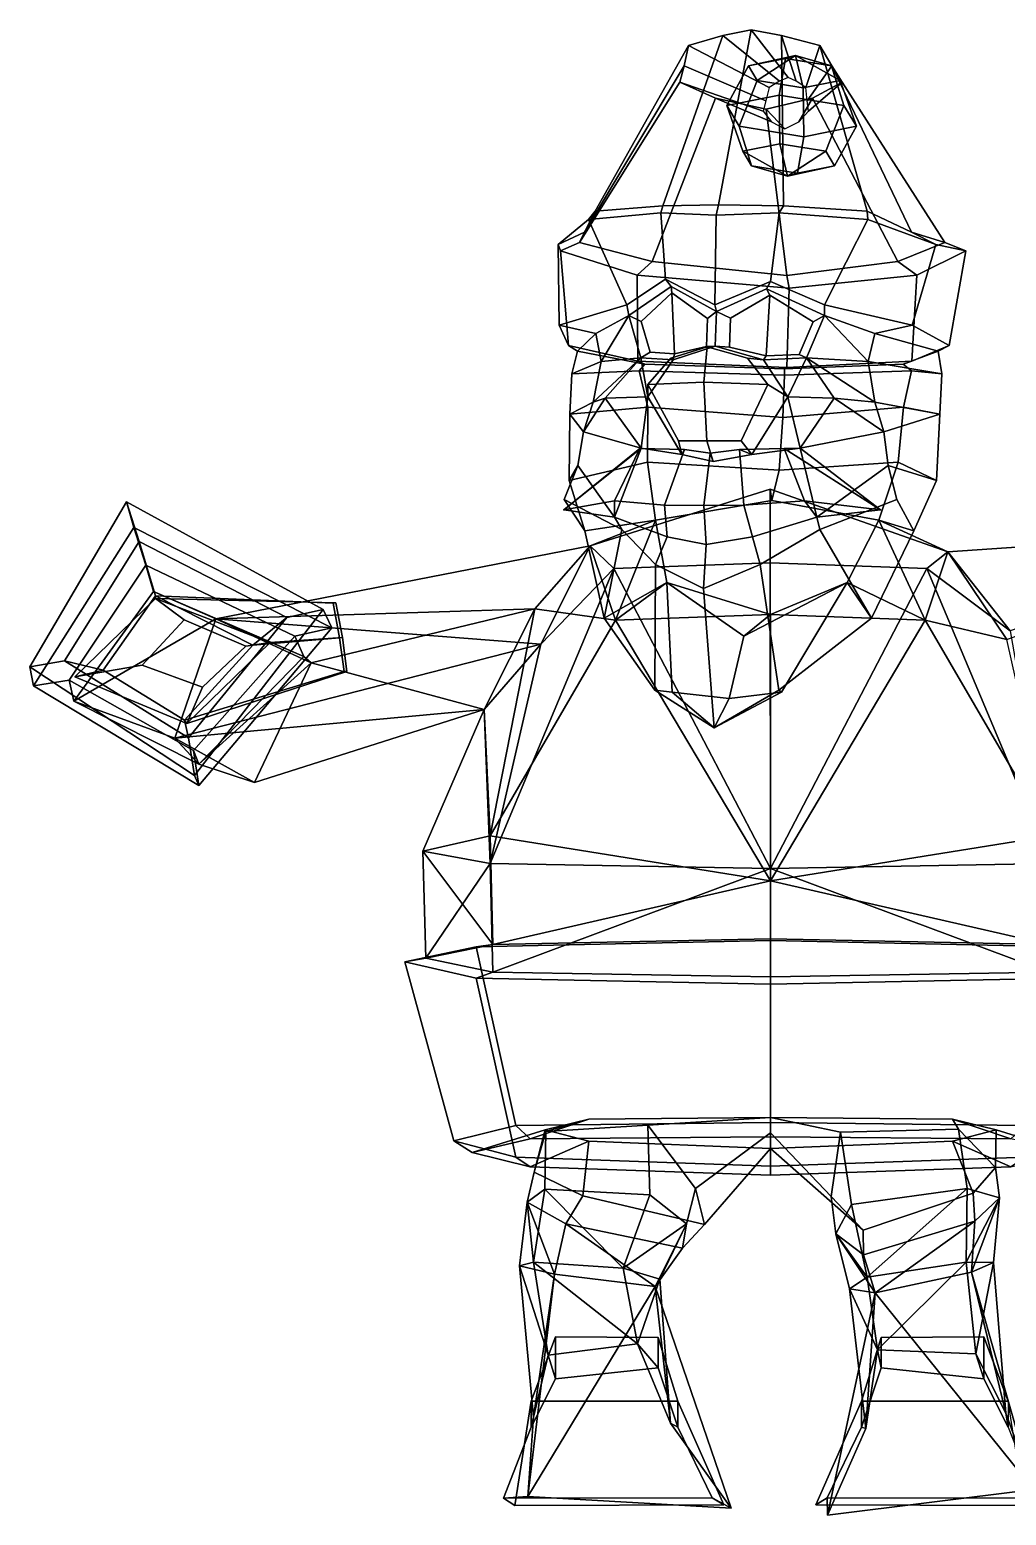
# Model space of a CAD drawing. Extents: x -240 to 241, y -156 to 322.
# Drawn here: x -240 to 74.2, y -156.2 to 321.7 of the extents above; entities that cross this region are included whole.
import ezdxf

# ---------------------------------------------------------------- set-up
doc = ezdxf.new("R2010")
doc.units = 0

msp = doc.modelspace()

# ---------------------------------------------------------------- linework, layer by layer
for p in [(-68.183136, 167.244293, 87.037025), (33.748592, 167.244293, 107.707985)]:
    msp.add_point(p)
for points in [[(-18.381235, 265.331085, 101.080849), (-7.914939, 321.68985, 49.329048), (-16.997902, 319.831055, 45.682484), (-36.29858, 264.99231, 89.868828)], [(-18.381235, 265.331085, 101.080849), (2.488426, 264.99231, 97.734535), (1.871033, 319.831024, 49.508961), (-7.914939, 321.68985, 49.329048)], [(3.996713, 306.346252, -9.669964), (1.276643, 305.145966, -9.818972), (-16.997902, 319.831055, 45.682484), (-7.914939, 321.68985, 49.329048)], [(3.996713, 306.346252, -9.669964), (-7.914939, 321.68985, 49.329048), (1.871033, 319.831024, 49.508961), (6.559944, 305.145966, -8.747558)], [(-61.512852, 256.610504, 43.631229), (-58.106354, 263.335846, 72.320969), (-28.087954, 316.645966, 40.341297), (-29.472597, 310.085754, 33.691586)], [(-58.106354, 263.335846, 72.320969), (-36.29858, 264.99231, 89.868828), (-16.997902, 319.831055, 45.682484), (-28.087954, 316.645966, 40.341297)], [(-2.131591, 303.089233, -9.820273), (-3.143413, 298.853088, -8.60455), (-29.472597, 310.085754, 33.691586), (-28.087954, 316.645966, 40.341297)], [(1.276643, 305.145966, -9.818972), (-2.131591, 303.089233, -9.820273), (-28.087954, 316.645966, 40.341297), (-16.997902, 319.831055, 45.682484)], [(29.409391, 263.335846, 90.068481), (14.165696, 316.645966, 48.910015), (1.871033, 319.831024, 49.508961), (2.488426, 264.99231, 97.734535)], [(6.559944, 305.145966, -8.747558), (1.871033, 319.831024, 49.508961), (14.165696, 316.645966, 48.910015), (9.699431, 303.089233, -7.421031)], [(9.699431, 303.089233, -7.421031), (14.165696, 316.645966, 48.910015), (18.031433, 310.085754, 43.325039), (10.157715, 298.853058, -5.907182)], [(43.723255, 256.610504, 64.97229), (18.031433, 310.085754, 43.325039), (14.165696, 316.645966, 48.910015), (29.409391, 263.335846, 90.068481)], [(1.132309, 300.684814, 4.505093), (3.211731, 312.462158, -5.74885), (-8.718888, 310.093048, -15.390647), (-15.740159, 297.334381, -9.130453)], [(3.211731, 312.462158, -5.74885), (6.403895, 313.415192, -21.489893), (-8.718888, 310.093048, -15.390647)], [(-8.718888, 310.093048, -15.390647), (6.403895, 313.415192, -21.489893), (-5.905318, 305.354767, -29.264788)], [(6.403895, 313.415192, -21.489893), (8.838883, 302.985626, -33.497189), (-5.905318, 305.354767, -29.264788)], [(1.132309, 300.684814, 4.505093), (21.983755, 297.334381, -1.480325), (17.955954, 310.093048, -9.981189), (3.211731, 312.462158, -5.74885)], [(3.211731, 312.462158, -5.74885), (17.955954, 310.093048, -9.981189), (6.403895, 313.415192, -21.489893)], [(6.403895, 313.415192, -21.489893), (20.769524, 305.354767, -23.855331), (8.838883, 302.985626, -33.497189)], [(17.955954, 310.093048, -9.981189), (20.769524, 305.354767, -23.855331), (6.403895, 313.415192, -21.489893)], [(-63.093529, 253.272766, 19.878403), (-61.512852, 256.610504, 43.631229), (-29.472597, 310.085754, 33.691586), (-30.875353, 304.794006, 28.269682)], [(-3.143413, 298.853088, -8.60455), (-4.039629, 295.436005, -7.640127), (-30.875353, 304.794006, 28.269682), (-29.472597, 310.085754, 33.691586)], [(-15.740159, 297.334381, -9.130453), (-8.718888, 310.093048, -15.390647), (-5.905318, 305.354767, -29.264788), (-11.761153, 290.633453, -28.751528)], [(10.157715, 298.853058, -5.907182), (18.031433, 310.085754, 43.325039), (21.435553, 304.794006, 38.87793), (10.607424, 295.436005, -4.669815)], [(21.983755, 297.334381, -1.480325), (25.962761, 290.633423, -21.1014), (20.769524, 305.354767, -23.855331), (17.955954, 310.093048, -9.981189)], [(54.432297, 253.272766, 43.71172), (21.435553, 304.794006, 38.87793), (18.031433, 310.085754, 43.325039), (43.723255, 256.610504, 64.97229)], [(-39.775799, 247.172607, 3.452231), (-63.093529, 253.272766, 19.878403), (-30.875353, 304.794006, 28.269682), (-19.393314, 299.621185, 25.576193)], [(-4.039629, 295.436005, -7.640127), (-1.31679, 292.095764, -5.967526), (-19.393314, 299.621185, 25.576193), (-30.875353, 304.794006, 28.269682)], [(-5.905318, 305.354767, -29.264788), (8.838883, 302.985626, -33.497189), (9.090302, 287.282959, -34.736973), (-11.761153, 290.633453, -28.751528)], [(10.607424, 295.436005, -4.669815), (21.435553, 304.794006, 38.87793), (11.909877, 299.621185, 31.92424), (7.448102, 292.095764, -4.190071)], [(20.769524, 305.354767, -23.855331), (25.962761, 290.633423, -21.1014), (9.090302, 287.282959, -34.736973), (8.838883, 302.985626, -33.497189)], [(39.355713, 247.172607, 19.499483), (11.909877, 299.621185, 31.92424), (21.435553, 304.794006, 38.87793), (54.432297, 253.272766, 43.71172)], [(3.558944, 242.588043, -7.109606), (-39.775799, 247.172607, 3.452231), (-19.393314, 299.621185, 25.576193), (-3.082723, 296.136322, 25.500595)], [(-1.31679, 292.095764, -5.967526), (2.918635, 289.845428, -4.353818), (-3.082723, 296.136322, 25.500595), (-19.393314, 299.621185, 25.576193)], [(1.132309, 300.684814, 4.505093), (-15.740159, 297.334381, -9.130453), (-10.546899, 282.613068, -6.376457), (1.383721, 284.982178, 3.26534)], [(-15.740159, 297.334381, -9.130453), (-11.761153, 290.633453, -28.751528), (-7.733328, 277.874786, -20.250599), (-10.546899, 282.613068, -6.376457)], [(3.558944, 242.588043, -7.109606), (-3.082723, 296.136322, 25.500595), (11.909877, 299.621185, 31.92424), (39.355713, 247.172607, 19.499483)], [(7.448102, 292.095764, -4.190071), (11.909877, 299.621185, 31.92424), (-3.082723, 296.136322, 25.500595), (2.918635, 289.845428, -4.353818)], [(1.132309, 300.684814, 4.505093), (1.383721, 284.982178, 3.26534), (16.127941, 282.613037, -0.967), (21.983755, 297.334381, -1.480325)], [(21.983755, 297.334381, -1.480325), (16.127941, 282.613037, -0.967), (18.941511, 277.874786, -14.841142), (25.962761, 290.633423, -21.1014)], [(-7.733328, 277.874786, -20.250599), (-11.761153, 290.633453, -28.751528), (9.090302, 287.282959, -34.736973), (7.010874, 275.505646, -24.483002)], [(18.941511, 277.874786, -14.841142), (7.010874, 275.505646, -24.483002), (9.090302, 287.282959, -34.736973), (25.962761, 290.633423, -21.1014)], [(1.383721, 284.982178, 3.26534), (-10.546899, 282.613068, -6.376457), (3.818689, 274.552612, -8.7419)], [(-10.546899, 282.613068, -6.376457), (-7.733328, 277.874786, -20.250599), (3.818689, 274.552612, -8.7419)], [(1.383721, 284.982178, 3.26534), (3.818689, 274.552612, -8.7419), (16.127941, 282.613037, -0.967)], [(16.127941, 282.613037, -0.967), (3.818689, 274.552612, -8.7419), (18.941511, 277.874786, -14.841142)], [(3.818689, 274.552612, -8.7419), (-7.733328, 277.874786, -20.250599), (7.010874, 275.505646, -24.483002)], [(3.818689, 274.552612, -8.7419), (7.010874, 275.505646, -24.483002), (18.941511, 277.874786, -14.841142)], [(-60.241009, 260.661377, 76.596359), (-58.106354, 263.335846, 72.320969), (-61.512852, 256.610504, 43.631229), (-69.927017, 252.555603, 43.367748)], [(-36.893044, 262.739807, 94.755791), (-36.29858, 264.99231, 89.868828), (-58.106354, 263.335846, 72.320969), (-60.241009, 260.661377, 76.596359)], [(-19.096033, 261.997864, 104.605637), (-18.381235, 265.331085, 101.080849), (-36.29858, 264.99231, 89.868828), (-36.893044, 262.739807, 94.755791)], [(-19.096033, 261.997864, 104.605637), (1.132143, 262.739807, 102.467003), (2.488426, 264.99231, 97.734535), (-18.381235, 265.331085, 101.080849)], [(1.132143, 262.739807, 102.467003), (29.709871, 260.661377, 94.837692), (29.409391, 263.335846, 90.068481), (2.488426, 264.99231, 97.734535)], [(29.709871, 260.661377, 94.837692), (51.57534, 252.555603, 68.007477), (43.723255, 256.610504, 64.97229), (29.409391, 263.335846, 90.068481)], [(-47.859238, 233.210114, 85.515488), (-60.241009, 260.661377, 76.596359), (-69.927017, 252.555603, 43.367748), (-69.611198, 226.619385, 62.173328)], [(-35.423851, 241.467163, 99.369423), (-36.893044, 262.739807, 94.755791), (-60.241009, 260.661377, 76.596359), (-47.859238, 233.210114, 85.515488)], [(-19.562254, 233.142517, 106.904648), (-19.096033, 261.997864, 104.605637), (-36.893044, 262.739807, 94.755791), (-35.423851, 241.467163, 99.369423)], [(-19.562254, 233.142517, 106.904648), (-1.636762, 240.662842, 106.293823), (1.132143, 262.739807, 102.467003), (-19.096033, 261.997864, 104.605637)], [(-1.636762, 240.662842, 106.293823), (15.686336, 233.210114, 98.402039), (29.709871, 260.661377, 94.837692), (1.132143, 262.739807, 102.467003)], [(15.686336, 233.210114, 98.402039), (43.958504, 226.619354, 85.204376), (51.57534, 252.555603, 68.007477), (29.709871, 260.661377, 94.837692)], [(-69.927017, 252.555603, 43.367748), (-61.512852, 256.610504, 43.631229), (-63.093529, 253.272766, 19.878403), (-69.234818, 250.518433, 17.18327)], [(51.57534, 252.555603, 68.007477), (61.138351, 250.518433, 43.621929), (54.432297, 253.272766, 43.71172), (43.723255, 256.610504, 64.97229)], [(-69.611198, 226.619385, 62.173328), (-69.927017, 252.555603, 43.367748), (-69.234818, 250.518433, 17.18327), (-66.681076, 220.142181, 24.713131)], [(-69.234818, 250.518433, 17.18327), (-63.093529, 253.272766, 19.878403), (-39.775799, 247.172607, 3.452231), (-44.512661, 242.717957, -1.007479)], [(-66.681076, 220.142181, 24.713131), (-69.234818, 250.518433, 17.18327), (-44.512661, 242.717957, -1.007479), (-44.391354, 215.108765, 2.899201)], [(61.138351, 250.518433, 43.621929), (45.455704, 242.717957, 17.237402), (39.355713, 247.172607, 19.499483), (54.432297, 253.272766, 43.71172)], [(55.852989, 220.142181, 49.56208), (43.822079, 215.108765, 20.788195), (45.455704, 242.717957, 17.237402), (61.138351, 250.518433, 43.621929)], [(43.958504, 226.619354, 85.204376), (55.852989, 220.142181, 49.56208), (61.138351, 250.518433, 43.621929), (51.57534, 252.555603, 68.007477)], [(-44.512661, 242.717957, -1.007479), (-39.775799, 247.172607, 3.452231), (3.558944, 242.588043, -7.109606), (4.396754, 238.585083, -11.240982)], [(45.455704, 242.717957, 17.237402), (4.396754, 238.585083, -11.240982), (3.558944, 242.588043, -7.109606), (39.355713, 247.172607, 19.499483)], [(-35.423851, 241.467163, 99.369423), (-47.859238, 233.210114, 85.515488), (-47.268753, 229.765137, 84.076485), (-33.628643, 239.12915, 98.409897)], [(-33.395863, 237.009918, 95.95961), (-33.628643, 239.12915, 98.409897), (-47.268753, 229.765137, 84.076485), (-43.298286, 227.808411, 84.727959)], [(-44.391354, 215.108765, 2.899201), (-44.512661, 242.717957, -1.007479), (4.396754, 238.585083, -11.240982), (3.623891, 213.080811, -7.429874)], [(-19.562254, 233.142517, 106.904648), (-35.423851, 241.467163, 99.369423), (-33.628643, 239.12915, 98.409897), (-19.006681, 231.006104, 104.165016)], [(-33.395863, 237.009918, 95.95961), (-21.958937, 228.813965, 100.684738), (-19.006681, 231.006104, 104.165016), (-33.628643, 239.12915, 98.409897)], [(-19.562254, 233.142517, 106.904648), (-19.006681, 231.006104, 104.165016), (-2.916353, 238.32486, 104.710747), (-1.636762, 240.662842, 106.293823)], [(-1.636762, 240.662842, 106.293823), (-2.916353, 238.32486, 104.710747), (15.703077, 229.765137, 96.84668), (15.686336, 233.210114, 98.402039)], [(43.822079, 215.108765, 20.788195), (3.623891, 213.080811, -7.429874), (4.396754, 238.585083, -11.240982), (45.455704, 242.717957, 17.237402)], [(-32.493824, 217.431396, 96.036652), (-33.395863, 237.009918, 95.95961), (-43.298286, 227.808411, 84.727959), (-40.377487, 217.913361, 89.178185)], [(-21.958937, 228.813965, 100.684738), (-33.395863, 237.009918, 95.95961), (-32.493824, 217.431396, 96.036652), (-22.285824, 219.806641, 102.296669)], [(-1.891356, 236.299744, 102.206665), (-2.916353, 238.32486, 104.710747), (-19.006681, 231.006104, 104.165016), (-14.521373, 228.948669, 102.365555)], [(-14.521373, 228.948669, 102.365555), (-14.894256, 219.572968, 104.204292), (-3.07506, 216.765869, 101.417099), (-1.891356, 236.299744, 102.206665)], [(-3.07506, 216.765869, 101.417099), (7.558557, 217.203735, 97.0942), (12.056877, 227.706665, 93.3983), (-1.891356, 236.299744, 102.206665)], [(-1.891356, 236.299744, 102.206665), (12.056877, 227.706665, 93.3983), (15.703077, 229.765137, 96.84668), (-2.916353, 238.32486, 104.710747)], [(-57.835804, 224.018768, 65.318291), (-47.268753, 229.765137, 84.076485), (-47.859238, 233.210114, 85.515488), (-69.611198, 226.619385, 62.173328)], [(-56.142616, 214.972626, 66.894875), (-47.268753, 229.765137, 84.076485), (-57.835804, 224.018768, 65.318291)], [(-43.388844, 216.168121, 89.750847), (-47.268753, 229.765137, 84.076485), (-56.142616, 214.972626, 66.894875)], [(-40.377487, 217.913361, 89.178185), (-43.298286, 227.808411, 84.727959), (-47.268753, 229.765137, 84.076485), (-43.388844, 216.168121, 89.750847)], [(-22.285824, 219.806641, 102.296669), (-19.411007, 219.842712, 106.158813), (-19.006681, 231.006104, 104.165016), (-21.958937, 228.813965, 100.684738)], [(-14.894256, 219.572968, 104.204292), (-14.521373, 228.948669, 102.365555), (-19.006681, 231.006104, 104.165016), (-19.411007, 219.842712, 106.158813)], [(7.558557, 217.203735, 97.0942), (9.919161, 216.168121, 100.561287), (15.703077, 229.765137, 96.84668), (12.056877, 227.706665, 93.3983)], [(9.919161, 216.168121, 100.561287), (29.71459, 214.972626, 84.306046), (15.703077, 229.765137, 96.84668)], [(31.888199, 224.018768, 83.513611), (43.958504, 226.619354, 85.204376), (15.686336, 233.210114, 98.402039), (15.703077, 229.765137, 96.84668)], [(29.71459, 214.972626, 84.306046), (31.888199, 224.018768, 83.513611), (15.703077, 229.765137, 96.84668)], [(-69.611198, 226.619385, 62.173328), (-66.681076, 220.142181, 24.713131), (-63.722733, 218.24585, 26.757019), (-57.835804, 224.018768, 65.318291)], [(43.958504, 226.619354, 85.204376), (31.888199, 224.018768, 83.513611), (52.332134, 218.24585, 50.292038), (55.852989, 220.142181, 49.56208)], [(-66.681076, 220.142181, 24.713131), (-44.391354, 215.108765, 2.899201), (-42.080101, 214.0914, 4.51424), (-63.722733, 218.24585, 26.757019)], [(-57.835804, 224.018768, 65.318291), (-63.722733, 218.24585, 26.757019), (-65.564751, 210.968628, 28.270802), (-56.142616, 214.972626, 66.894875)], [(-22.03126, 219.730652, 120.379745), (-19.411007, 219.842712, 106.158813), (-32.934624, 215.446472, 98.375809), (-33.766323, 215.999725, 114.734795)], [(-32.493824, 217.431396, 96.036652), (-32.934624, 215.446472, 98.375809), (-19.411007, 219.842712, 106.158813), (-22.285824, 219.806641, 102.296669)], [(-22.03126, 219.730652, 120.379745), (-9.024205, 215.999695, 119.752296), (-3.923787, 215.446472, 104.25898), (-19.411007, 219.842712, 106.158813)], [(-3.07506, 216.765869, 101.417099), (-14.894256, 219.572968, 104.204292), (-19.411007, 219.842712, 106.158813), (-3.923787, 215.446472, 104.25898)], [(31.888199, 224.018768, 83.513611), (29.71459, 214.972626, 84.306046), (53.438908, 210.968628, 52.403812), (52.332134, 218.24585, 50.292038)], [(55.852989, 220.142181, 49.56208), (52.332134, 218.24585, 50.292038), (41.064259, 214.0914, 21.375265), (43.822079, 215.108765, 20.788195)], [(-65.564751, 210.968628, 28.270802), (-63.722733, 218.24585, 26.757019), (-42.080101, 214.0914, 4.51424), (-43.939323, 212.007233, 2.047623)], [(-58.735275, 201.911163, 67.39386), (-43.388844, 216.168121, 89.750847), (-56.142616, 214.972626, 66.894875)], [(-54.865379, 203.144897, 91.853531), (-43.388844, 216.168121, 89.750847), (-58.735275, 201.911163, 67.39386)], [(-54.865379, 203.144897, 91.853531), (-41.123558, 203.565186, 97.710609), (-43.388844, 216.168121, 89.750847)], [(-44.391354, 215.108765, 2.899201), (3.623891, 213.080811, -7.429874), (2.892781, 212.650024, -3.824658), (-42.080101, 214.0914, 4.51424)], [(-32.493824, 217.431396, 96.036652), (-40.377487, 217.913361, 89.178185), (-43.388844, 216.168121, 89.750847), (-32.934624, 215.446472, 98.375809)], [(-41.123558, 203.565186, 97.710609), (-32.934624, 215.446472, 98.375809), (-43.388844, 216.168121, 89.750847)], [(-41.088593, 207.57428, 115.237297), (-33.766323, 215.999725, 114.734795), (-32.934624, 215.446472, 98.375809), (-41.123558, 203.565186, 97.710609)], [(-23.055958, 208.323853, 125.432693), (-22.03126, 219.730652, 120.379745), (-33.766323, 215.999725, 114.734795), (-41.088593, 207.57428, 115.237297)], [(-23.055958, 208.323853, 125.432693), (-2.476154, 207.57428, 123.067596), (-9.024205, 215.999695, 119.752296), (-22.03126, 219.730652, 120.379745)], [(-2.476154, 207.57428, 123.067596), (3.877354, 203.565186, 106.836449), (-3.923787, 215.446472, 104.25898), (-9.024205, 215.999695, 119.752296)], [(-3.07506, 216.765869, 101.417099), (-3.923787, 215.446472, 104.25898), (9.919161, 216.168121, 100.561287), (7.558557, 217.203735, 97.0942)], [(3.877354, 203.565186, 106.836449), (9.919161, 216.168121, 100.561287), (-3.923787, 215.446472, 104.25898)], [(43.822079, 215.108765, 20.788195), (41.064259, 214.0914, 21.375265), (2.892781, 212.650024, -3.824658), (3.623891, 213.080811, -7.429874)], [(18.815269, 203.144897, 106.795395), (9.919161, 216.168121, 100.561287), (3.877354, 203.565186, 106.836449)], [(18.815269, 203.144897, 106.795395), (31.908051, 201.911163, 85.775612), (9.919161, 216.168121, 100.561287)], [(31.908051, 201.911163, 85.775612), (29.71459, 214.972626, 84.306046), (9.919161, 216.168121, 100.561287)], [(53.438908, 210.968628, 52.403812), (43.737495, 212.007202, 19.827795), (41.064259, 214.0914, 21.375265), (52.332134, 218.24585, 50.292038)], [(-56.142616, 214.972626, 66.894875), (-65.564751, 210.968628, 28.270802), (-66.248657, 198.018158, 31.533672), (-58.735275, 201.911163, 67.39386)], [(-66.248657, 198.018158, 31.533672), (-65.564751, 210.968628, 28.270802), (-43.939323, 212.007233, 2.047623), (-41.160526, 200.224915, 2.155382)], [(-43.939323, 212.007233, 2.047623), (-42.080101, 214.0914, 4.51424), (2.892781, 212.650024, -3.824658), (2.882748, 210.604004, -3.775191)], [(-41.160526, 200.224915, 2.155382), (-43.939323, 212.007233, 2.047623), (2.882748, 210.604004, -3.775191), (2.350695, 196.910492, -1.151556)], [(41.13625, 200.224915, 18.844524), (2.350695, 196.910492, -1.151556), (2.882748, 210.604004, -3.775191), (43.737495, 212.007202, 19.827795)], [(43.737495, 212.007202, 19.827795), (2.882748, 210.604004, -3.775191), (2.892781, 212.650024, -3.824658), (41.064259, 214.0914, 21.375265)], [(29.71459, 214.972626, 84.306046), (31.908051, 201.911163, 85.775612), (52.797699, 198.018158, 55.675343), (53.438908, 210.968628, 52.403812)], [(52.797699, 198.018158, 55.675343), (41.13625, 200.224915, 18.844524), (43.737495, 212.007202, 19.827795), (53.438908, 210.968628, 52.403812)], [(-31.205931, 189.469055, 113.923134), (-41.088593, 207.57428, 115.237297), (-41.123558, 203.565186, 97.710609), (-30.137272, 185.028564, 101.357849)], [(-22.180571, 189.410767, 121.11602), (-23.055958, 208.323853, 125.432693), (-41.088593, 207.57428, 115.237297), (-31.205931, 189.469055, 113.923134)], [(-22.180571, 189.410767, 121.11602), (-11.066131, 189.469055, 118.007332), (-2.476154, 207.57428, 123.067596), (-23.055958, 208.323853, 125.432693)], [(-11.066131, 189.469055, 118.007332), (-7.661842, 185.028564, 105.915695), (3.877354, 203.565186, 106.836449), (-2.476154, 207.57428, 123.067596)], [(-58.735275, 201.911163, 67.39386), (-66.248657, 198.018158, 31.533672), (-61.796833, 192.375793, 67.063828)], [(-61.796833, 192.375793, 67.063828), (-54.865379, 203.144897, 91.853531), (-58.735275, 201.911163, 67.39386)], [(-43.258034, 187.118286, 92.461494), (-54.865379, 203.144897, 91.853531), (-61.796833, 192.375793, 67.063828)], [(-43.258034, 187.118286, 92.461494), (-41.123558, 203.565186, 97.710609), (-54.865379, 203.144897, 91.853531)], [(-30.137272, 185.028564, 101.357849), (-41.123558, 203.565186, 97.710609), (-43.258034, 187.118286, 92.461494)], [(-7.661842, 185.028564, 105.915695), (7.888071, 187.118286, 102.833519), (3.877354, 203.565186, 106.836449)], [(7.888071, 187.118286, 102.833519), (18.815269, 203.144897, 106.795395), (3.877354, 203.565186, 106.836449)], [(7.888071, 187.118286, 102.833519), (34.856312, 192.375793, 86.66433), (18.815269, 203.144897, 106.795395)], [(34.856312, 192.375793, 86.66433), (31.908051, 201.911163, 85.775612), (18.815269, 203.144897, 106.795395)], [(31.908051, 201.911163, 85.775612), (34.856312, 192.375793, 86.66433), (52.797699, 198.018158, 55.675343)], [(-66.468475, 176.667969, 34.813145), (-66.248657, 198.018158, 31.533672), (-41.160526, 200.224915, 2.155382), (-41.275085, 182.563904, 6.708865)], [(-63.597446, 181.504211, 67.863571), (-61.796833, 192.375793, 67.063828), (-66.248657, 198.018158, 31.533672), (-66.468475, 176.667969, 34.813145)], [(-41.275085, 182.563904, 6.708865), (-41.160526, 200.224915, 2.155382), (2.350695, 196.910492, -1.151556), (1.169252, 180.008728, 4.674328)], [(39.467884, 182.563904, 23.082909), (1.169252, 180.008728, 4.674328), (2.350695, 196.910492, -1.151556), (41.13625, 200.224915, 18.844524)], [(36.203121, 181.504211, 88.102348), (51.722588, 176.667969, 58.781364), (52.797699, 198.018158, 55.675343), (34.856312, 192.375793, 86.66433)], [(51.722588, 176.667969, 58.781364), (39.467884, 182.563904, 23.082909), (41.13625, 200.224915, 18.844524), (52.797699, 198.018158, 55.675343)], [(-63.597446, 181.504211, 67.863571), (-51.873295, 164.9375, 99.180534), (-43.258034, 187.118286, 92.461494), (-61.796833, 192.375793, 67.063828)], [(36.203121, 181.504211, 88.102348), (34.856312, 192.375793, 86.66433), (7.888071, 187.118286, 102.833519), (13.205228, 164.9375, 112.377945)], [(-43.7356, 186.937531, 106.722015), (-43.258034, 187.118286, 92.461494), (-68.183136, 167.244293, 87.037025)], [(-68.183136, 167.244293, 87.037025), (-43.258034, 187.118286, 92.461494), (-51.873295, 164.9375, 99.180534)], [(-51.836327, 170.16626, 109.046196), (-43.7356, 186.937531, 106.722015), (-68.183136, 167.244293, 87.037025)], [(-29.359209, 186.686615, 109.78006), (-43.7356, 186.937531, 106.722015), (-51.836327, 170.16626, 109.046196), (-35.740395, 168.747681, 121.317017)], [(-43.7356, 186.937531, 106.722015), (-29.359209, 186.686615, 109.78006), (-30.137272, 185.028564, 101.357849), (-43.258034, 187.118286, 92.461494)], [(-35.740395, 168.747681, 121.317017), (-23.147486, 168.605286, 124.583969), (-21.078236, 185.520416, 114.380173), (-29.359209, 186.686615, 109.78006)], [(-22.180571, 189.410767, 121.11602), (-31.205931, 189.469055, 113.923134), (-30.137272, 185.028564, 101.357849), (-20.120296, 182.773987, 109.656425)], [(-21.078236, 185.520416, 114.380173), (-20.120296, 182.773987, 109.656425), (-30.137272, 185.028564, 101.357849), (-29.359209, 186.686615, 109.78006)], [(-10.276736, 168.747681, 126.480843), (-11.659422, 186.686615, 113.369438), (-21.078236, 185.520416, 114.380173), (-23.147486, 168.605286, 124.583969)], [(-22.180571, 189.410767, 121.11602), (-20.120296, 182.773987, 109.656425), (-7.661842, 185.028564, 105.915695), (-11.066131, 189.469055, 118.007332)], [(-21.078236, 185.520416, 114.380173), (-11.659422, 186.686615, 113.369438), (-7.661842, 185.028564, 105.915695), (-20.120296, 182.773987, 109.656425)], [(2.772529, 186.937531, 116.153503), (7.888071, 187.118286, 102.833519), (-7.661842, 185.028564, 105.915695), (-11.659422, 186.686615, 113.369438)], [(-11.659422, 186.686615, 113.369438), (-10.276736, 168.747681, 126.480843), (9.327878, 170.16626, 121.449821), (2.772529, 186.937531, 116.153503)], [(2.772529, 186.937531, 116.153503), (33.748592, 167.244293, 107.707985), (7.888071, 187.118286, 102.833519)], [(9.327878, 170.16626, 121.449821), (33.748592, 167.244293, 107.707985), (2.772529, 186.937531, 116.153503)], [(33.748592, 167.244293, 107.707985), (13.205228, 164.9375, 112.377945), (7.888071, 187.118286, 102.833519)], [(-61.370754, 160.483307, 41.517742), (-66.468475, 176.667969, 34.813145), (-41.275085, 182.563904, 6.708865), (-38.643616, 163.975006, 33.140289)], [(-38.643616, 163.975006, 33.140289), (-41.275085, 182.563904, 6.708865), (1.169252, 180.008728, 4.674328), (-1.226492, 170.209534, 11.59365)], [(33.176403, 163.975006, 38.676998), (-1.226492, 170.209534, 11.59365), (1.169252, 180.008728, 4.674328), (39.467884, 182.563904, 23.082909)], [(44.415714, 160.483307, 62.970409), (33.176403, 163.975006, 38.676998), (39.467884, 182.563904, 23.082909), (51.722588, 176.667969, 58.781364)], [(-63.597446, 181.504211, 67.863571), (-68.071297, 170.569489, 71.191307), (-49.476238, 160.933838, 90.797661), (-51.873295, 164.9375, 99.180534)], [(-61.370754, 160.483307, 41.517742), (-68.071297, 170.569489, 71.191307), (-63.597446, 181.504211, 67.863571), (-66.468475, 176.667969, 34.813145)], [(36.203121, 181.504211, 88.102348), (13.205228, 164.9375, 112.377945), (14.263201, 160.933838, 103.723526), (39.027172, 170.569458, 92.910042)], [(44.415714, 160.483307, 62.970409), (51.722588, 176.667969, 58.781364), (36.203121, 181.504211, 88.102348), (39.027172, 170.569458, 92.910042)], [(-1.726738, 173.849609, 8.94613), (-1.739571, 150.237671, -44.387188), (-52.007954, 148.344116, -33.851528), (-59.720459, 155.681763, 5.920691)], [(-1.726738, 173.849609, 8.94613), (-59.720459, 155.681763, 5.920691), (-38.643616, 163.975006, 33.140289), (-1.226492, 170.209534, 11.59365)], [(-1.726738, 173.849609, 8.94613), (55.425865, 153.757141, 6.157979), (48.627983, 148.344116, -33.851532), (-1.739571, 150.237671, -44.387188)], [(-1.226492, 170.209534, 11.59365), (33.176403, 163.975006, 38.676998), (55.425865, 153.757141, 6.157979), (-1.726738, 173.849609, 8.94613)], [(-239.989624, 116.773132, 119.478958), (-208.811066, 169.786285, 110.431648), (-206.519836, 161.603882, 79.170464), (-238.737106, 110.585022, 86.965065)], [(-239.989624, 116.773132, 119.478958), (-228.761642, 118.664581, 119.800743), (-204.801315, 157.056763, 113.109863), (-208.811066, 169.786285, 110.431648)], [(-142.791321, 129.245087, 89.237236), (-206.519836, 161.603882, 79.170464), (-208.811066, 169.786285, 110.431648), (-145.586243, 135.13324, 121.7146)], [(-145.586243, 135.13324, 121.7146), (-208.811066, 169.786285, 110.431648), (-204.801315, 157.056763, 113.109863), (-157.243942, 132.57373, 121.494415)], [(-51.873295, 164.9375, 99.180534), (-51.836327, 170.16626, 109.046196), (-68.183136, 167.244293, 87.037025)], [(-49.476238, 160.933838, 90.797661), (-68.071297, 170.569489, 71.191307), (-61.370754, 160.483307, 41.517742), (-55.179699, 132.36145, 61.696793)], [(-35.740395, 168.747681, 121.317017), (-51.836327, 170.16626, 109.046196), (-51.873295, 164.9375, 99.180534), (-34.923939, 158.611511, 112.251236)], [(-23.147486, 168.605286, 124.583969), (-35.740395, 168.747681, 121.317017), (-34.923939, 158.611511, 112.251236), (-22.345633, 156.138672, 120.629913)], [(-23.147486, 168.605286, 124.583969), (-22.345633, 156.138672, 120.629913), (-7.496993, 158.611511, 117.81321), (-10.276736, 168.747681, 126.480843)], [(-10.276736, 168.747681, 126.480843), (-7.496993, 158.611511, 117.81321), (13.205228, 164.9375, 112.377945), (9.327878, 170.16626, 121.449821)], [(13.205228, 164.9375, 112.377945), (33.748592, 167.244293, 107.707985), (9.327878, 170.16626, 121.449821)], [(14.263201, 160.933838, 103.723526), (30.85273, 132.36145, 79.143494), (44.415714, 160.483307, 62.970409), (39.027172, 170.569458, 92.910042)], [(-55.179699, 132.36145, 61.696793), (-61.370754, 160.483307, 41.517742), (-38.643616, 163.975006, 33.140289), (-35.050838, 143.891296, 64.032761)], [(-59.720459, 155.681763, 5.920691), (-51.488594, 131.74585, 67.070877), (-38.643616, 163.975006, 33.140289)], [(-38.608528, 149.676208, 114.408707), (-34.923939, 158.611511, 112.251236), (-51.873295, 164.9375, 99.180534), (-49.476238, 160.933838, 90.797661)], [(-51.488594, 131.74585, 67.070877), (-35.050838, 143.891296, 64.032761), (-38.643616, 163.975006, 33.140289)], [(-4.943962, 149.676208, 121.235619), (14.263201, 160.933838, 103.723526), (13.205228, 164.9375, 112.377945), (-7.496993, 158.611511, 117.81321)], [(30.85273, 132.36145, 79.143494), (22.962673, 143.891296, 70.339973), (33.176403, 163.975006, 38.676998), (44.415714, 160.483307, 62.970409)], [(48.142368, 131.74585, 67.070869), (33.176403, 163.975006, 38.676998), (22.962673, 143.891296, 70.339973)], [(55.425865, 153.757141, 6.157979), (33.176403, 163.975006, 38.676998), (48.142368, 131.74585, 67.070869)], [(-238.737106, 110.585022, 86.965065), (-206.519836, 161.603882, 79.170464), (-202.61322, 149.469727, 81.728531), (-227.332565, 112.465729, 87.299667)], [(-142.791321, 129.245087, 89.237236), (-154.646378, 126.602142, 89.021004), (-202.61322, 149.469727, 81.728531), (-206.519836, 161.603882, 79.170464)], [(-38.858986, 109.26062, 99.617691), (-38.608528, 149.676208, 114.408707), (-49.476238, 160.933838, 90.797661), (-55.179699, 132.36145, 61.696793)], [(-23.182816, 141.9245, 124.758186), (-22.345633, 156.138672, 120.629913), (-34.923939, 158.611511, 112.251236), (-38.608528, 149.676208, 114.408707)], [(-23.182816, 141.9245, 124.758186), (-4.943962, 149.676208, 121.235619), (-7.496993, 158.611511, 117.81321), (-22.345633, 156.138672, 120.629913)], [(1.048754, 109.26062, 107.710663), (30.85273, 132.36145, 79.143494), (14.263201, 160.933838, 103.723526), (-4.943962, 149.676208, 121.235619)], [(74.391243, 125.483917, 49.791622), (171.910385, 161.623291, 16.613592), (55.425865, 153.757141, 6.157979)], [(75.43708, 128.349548, -29.950354), (55.425865, 153.757141, 6.157979), (171.910385, 161.623291, 16.613592)], [(-216.318176, 115.645172, 115.696838), (-199.537201, 139.579468, 112.479469), (-204.801315, 157.056763, 113.109863), (-228.761642, 118.664581, 119.800743)], [(-168.251099, 123.707001, 113.840645), (-157.243942, 132.57373, 121.494415), (-204.801315, 157.056763, 113.109863), (-199.537201, 139.579468, 112.479469)], [(-77.450508, 135.432983, 54.06628), (-59.720459, 155.681763, 5.920691), (-180.157578, 132.136322, -1.661451)], [(-75.575432, 124.075897, -27.426796), (-180.157578, 132.136322, -1.661451), (-59.720459, 155.681763, 5.920691)], [(-77.450508, 135.432983, 54.06628), (-51.488594, 131.74585, 67.070877), (-59.720459, 155.681763, 5.920691)], [(-75.575432, 124.075897, -27.426796), (-59.720459, 155.681763, 5.920691), (-52.007954, 148.344116, -33.851528)], [(74.391243, 125.483917, 49.791622), (55.425865, 153.757141, 6.157979), (48.142368, 131.74585, 67.070869)], [(75.43708, 128.349548, -29.950354), (48.627983, 148.344116, -33.851532), (55.425865, 153.757141, 6.157979)], [(-227.332565, 112.465729, 87.299667), (-202.61322, 149.469727, 81.728531), (-200.168442, 140.992554, 46.665638), (-225.774033, 105.705322, 51.85453)], [(-200.168442, 140.992554, 46.665638), (-202.61322, 149.469727, 81.728531), (-154.646378, 126.602142, 89.021004), (-151.813507, 120.089569, 53.606049)], [(-91.80262, 53.490387, -65.759834), (-52.007954, 148.344116, -33.851528), (-1.611225, 51.863922, -102.37056)], [(-91.80262, 53.490387, -65.759834), (-75.575432, 124.075897, -27.426796), (-52.007954, 148.344116, -33.851528)], [(-1.611225, 51.863922, -102.37056), (-52.007954, 148.344116, -33.851528), (-1.739571, 150.237671, -44.387188)], [(-19.766266, 97.078033, 107.910637), (-23.182816, 141.9245, 124.758186), (-38.608528, 149.676208, 114.408707), (-38.858986, 109.26062, 99.617691)], [(-19.766266, 97.078033, 107.910637), (1.048754, 109.26062, 107.710663), (-4.943962, 149.676208, 121.235619), (-23.182816, 141.9245, 124.758186)], [(-1.611225, 51.863922, -102.37056), (-1.739571, 150.237671, -44.387188), (48.627983, 148.344116, -33.851532)], [(88.580177, 53.490372, -65.759842), (-1.611225, 51.863922, -102.37056), (48.627983, 148.344116, -33.851532)], [(88.580177, 53.490372, -65.759842), (48.627983, 148.344116, -33.851532), (75.43708, 128.349548, -29.950354)], [(-38.858986, 109.26062, 99.617691), (-55.179699, 132.36145, 61.696793), (-35.050838, 143.891296, 64.032761), (-33.327076, 108.547791, 84.509972)], [(-1.611234, 133.595093, 77.551231), (-35.050838, 143.891296, 64.032761), (-51.488594, 131.74585, 67.070877)], [(-33.327076, 108.547791, 84.509972), (-35.050838, 143.891296, 64.032761), (-10.250352, 126.583557, 60.986183), (-14.922025, 106.541229, 84.022934)], [(-10.250352, 126.583557, 60.986183), (-35.050838, 143.891296, 64.032761), (-1.611234, 133.595093, 77.551231)], [(1.839284, 108.547791, 91.641434), (-14.922025, 106.541229, 84.022934), (-10.250352, 126.583557, 60.986183), (22.962673, 143.891296, 70.339973)], [(-10.250352, 126.583557, 60.986183), (-1.611234, 133.595093, 77.551231), (22.962673, 143.891296, 70.339973)], [(-1.611234, 133.595093, 77.551231), (48.142368, 131.74585, 67.070869), (22.962673, 143.891296, 70.339973)], [(1.048754, 109.26062, 107.710663), (1.839284, 108.547791, 91.641434), (22.962673, 143.891296, 70.339973), (30.85273, 132.36145, 79.143494)], [(-225.774033, 105.705322, 51.85453), (-200.168442, 140.992554, 46.665638), (-180.157578, 132.136322, -1.661451)], [(-225.460327, 113.493042, 152.916916), (-199.562424, 138.750427, 149.626419), (-199.537201, 139.579468, 112.479469), (-216.318176, 115.645172, 115.696838)], [(-203.776535, 117.26828, 208.766022), (-190.242935, 131.838745, 217.71582), (-199.562424, 138.750427, 149.626419), (-225.460327, 113.493042, 152.916916)], [(-151.813507, 120.089569, 53.606049), (-180.157578, 132.136322, -1.661451), (-200.168442, 140.992554, 46.665638)], [(-141.516602, 137.286041, 161.419037), (-142.369385, 137.241577, 148.506516), (-199.537201, 139.579468, 112.479469), (-199.562424, 138.750427, 149.626419)], [(-170.458923, 123.421509, 217.528824), (-162.641129, 124.537628, 163.319916), (-199.562424, 138.750427, 149.626419), (-190.242935, 131.838745, 217.71582)], [(-139.332748, 126.152069, 162.164368), (-141.516602, 137.286041, 161.419037), (-199.562424, 138.750427, 149.626419), (-162.641129, 124.537628, 163.319916)], [(-140.309464, 126.088593, 149.241821), (-168.251099, 123.707001, 113.840645), (-199.537201, 139.579468, 112.479469), (-142.369385, 137.241577, 148.506516)], [(-187.004105, 81.766953, 130.313904), (-145.586243, 135.13324, 121.7146), (-157.243942, 132.57373, 121.494415), (-188.951584, 93.859283, 127.883095)], [(-185.533997, 78.578491, 96.323799), (-142.791321, 129.245087, 89.237236), (-145.586243, 135.13324, 121.7146), (-187.004105, 81.766953, 130.313904)], [(-77.450508, 135.432983, 54.06628), (-180.157578, 132.136322, -1.661451), (-149.44191, 117.999939, 39.181187)], [(-93.751869, 102.985229, 12.664406), (-77.450508, 135.432983, 54.06628), (-149.44191, 117.999939, 39.181187)], [(-139.332748, 126.152069, 162.164368), (-140.309464, 126.088593, 149.241821), (-142.369385, 137.241577, 148.506516), (-141.516602, 137.286041, 161.419037)], [(-91.802628, 62.407562, 98.642776), (-77.450508, 135.432983, 54.06628), (-93.751869, 102.985229, 12.664406)], [(-91.802628, 62.407562, 98.642776), (-51.488594, 131.74585, 67.070877), (-77.450508, 135.432983, 54.06628)], [(-225.774033, 105.705322, 51.85453), (-180.157578, 132.136322, -1.661451), (-193.280441, 93.802094, -17.846542)], [(-184.392151, 110.195038, 219.789383), (-170.458923, 123.421509, 217.528824), (-190.242935, 131.838745, 217.71582), (-203.776535, 117.26828, 208.766022)], [(-75.575432, 124.075897, -27.426796), (-193.280441, 93.802094, -17.846542), (-180.157578, 132.136322, -1.661451)], [(-190.207397, 99.640167, 117.301582), (-188.951584, 93.859283, 127.883095), (-157.243942, 132.57373, 121.494415), (-168.251099, 123.707001, 113.840645)], [(-185.533997, 78.578491, 96.323799), (-187.322769, 89.776703, 94.073624), (-154.646378, 126.602142, 89.021004), (-142.791321, 129.245087, 89.237236)], [(-151.813507, 120.089569, 53.606049), (-149.44191, 117.999939, 39.181187), (-180.157578, 132.136322, -1.661451)], [(-1.611235, 47.86235, 130.536163), (-51.488594, 131.74585, 67.070877), (-91.802628, 62.407562, 98.642776)], [(-1.611235, 47.86235, 130.536163), (-1.611234, 133.595093, 77.551231), (-51.488594, 131.74585, 67.070877)], [(-1.611235, 47.86235, 130.536163), (48.142368, 131.74585, 67.070869), (-1.611234, 133.595093, 77.551231)], [(-1.611235, 47.86235, 130.536163), (88.58017, 62.407562, 98.642761), (48.142368, 131.74585, 67.070869)], [(88.58017, 62.407562, 98.642761), (74.391243, 125.483917, 49.791622), (48.142368, 131.74585, 67.070869)], [(-138.839203, 115.238068, 150.040115), (-190.207397, 99.640167, 117.301582), (-168.251099, 123.707001, 113.840645), (-140.309464, 126.088593, 149.241821)], [(-137.972534, 115.284393, 162.991394), (-139.332748, 126.152069, 162.164368), (-162.641129, 124.537628, 163.319916), (-189.434616, 98.529358, 151.986313)], [(-184.392151, 110.195038, 219.789383), (-189.434616, 98.529358, 151.986313), (-162.641129, 124.537628, 163.319916), (-170.458923, 123.421509, 217.528824)], [(-151.813507, 120.089569, 53.606049), (-154.646378, 126.602142, 89.021004), (-187.322769, 89.776703, 94.073624), (-185.593338, 85.441864, 58.175087)], [(-137.972534, 115.284393, 162.991394), (-138.839203, 115.238068, 150.040115), (-140.309464, 126.088593, 149.241821), (-139.332748, 126.152069, 162.164368)], [(-93.751869, 102.985229, 12.664406), (-193.280441, 93.802094, -17.846542), (-75.575432, 124.075897, -27.426796)], [(-185.593338, 85.441864, 58.175087), (-149.44191, 117.999939, 39.181187), (-151.813507, 120.089569, 53.606049)], [(-91.80262, 53.490387, -65.759834), (-93.751869, 102.985229, 12.664406), (-75.575432, 124.075897, -27.426796)], [(-187.004105, 81.766953, 130.313904), (-188.951584, 93.859283, 127.883095), (-228.761642, 118.664581, 119.800743), (-239.989624, 116.773132, 119.478958)], [(-185.533997, 78.578491, 96.323799), (-187.004105, 81.766953, 130.313904), (-239.989624, 116.773132, 119.478958), (-238.737106, 110.585022, 86.965065)], [(-190.207397, 99.640167, 117.301582), (-216.318176, 115.645172, 115.696838), (-228.761642, 118.664581, 119.800743), (-188.951584, 93.859283, 127.883095)], [(-184.392151, 110.195038, 219.789383), (-203.776535, 117.26828, 208.766022), (-225.460327, 113.493042, 152.916916), (-189.434616, 98.529358, 151.986313)], [(-189.434616, 98.529358, 151.986313), (-225.460327, 113.493042, 152.916916), (-216.318176, 115.645172, 115.696838), (-190.207397, 99.640167, 117.301582)], [(-137.972534, 115.284393, 162.991394), (-189.434616, 98.529358, 151.986313), (-190.207397, 99.640167, 117.301582), (-138.839203, 115.238068, 150.040115)], [(-185.593338, 85.441864, 58.175087), (-167.617386, 79.518021, 16.348137), (-149.44191, 117.999939, 39.181187)], [(-167.617386, 79.518021, 16.348137), (-93.751869, 102.985229, 12.664406), (-149.44191, 117.999939, 39.181187)], [(-185.533997, 78.578491, 96.323799), (-238.737106, 110.585022, 86.965065), (-227.332565, 112.465729, 87.299667), (-187.322769, 89.776703, 94.073624)], [(-185.593338, 85.441864, 58.175087), (-187.322769, 89.776703, 94.073624), (-227.332565, 112.465729, 87.299667), (-225.774033, 105.705322, 51.85453)], [(-185.593338, 85.441864, 58.175087), (-225.774033, 105.705322, 51.85453), (-193.280441, 93.802094, -17.846542)], [(-19.766266, 97.078033, 107.910637), (-38.858986, 109.26062, 99.617691), (-33.327076, 108.547791, 84.509972)], [(-19.766266, 97.078033, 107.910637), (-33.327076, 108.547791, 84.509972), (-14.922025, 106.541229, 84.022934)], [(-19.766266, 97.078033, 107.910637), (1.839284, 108.547791, 91.641434), (1.048754, 109.26062, 107.710663)], [(-19.766266, 97.078033, 107.910637), (-14.922025, 106.541229, 84.022934), (1.839284, 108.547791, 91.641434)], [(-167.617386, 79.518021, 16.348137), (-193.280441, 93.802094, -17.846542), (-93.751869, 102.985229, 12.664406)], [(-91.802628, 62.407562, 98.642776), (-93.751869, 102.985229, 12.664406), (-113.543968, 57.451004, 7.260604)], [(-113.543968, 57.451004, 7.260604), (-93.751869, 102.985229, 12.664406), (-91.80262, 53.490387, -65.759834)], [(-185.593338, 85.441864, 58.175087), (-193.280441, 93.802094, -17.846542), (-167.617386, 79.518021, 16.348137)], [(-90.998047, 27.423096, 86.180984), (-91.802628, 62.407562, 98.642776), (-113.543968, 57.451004, 7.260604)], [(-90.998047, 27.423096, 86.180984), (-1.611235, 47.86235, 130.536163), (-91.802628, 62.407562, 98.642776)], [(87.775581, 27.423096, 86.180977), (88.58017, 62.407562, 98.642761), (-1.611235, 47.86235, 130.536163)], [(-90.998047, 27.423096, 86.180984), (-113.543968, 57.451004, 7.260604), (-112.551956, 23.075241, 6.02118)], [(-112.551956, 23.075241, 6.02118), (-113.543968, 57.451004, 7.260604), (-91.80262, 53.490387, -65.759834)], [(-112.551956, 23.075241, 6.02118), (-91.80262, 53.490387, -65.759834), (-90.998039, 18.48584, -78.591965)], [(-90.998039, 18.48584, -78.591965), (-91.80262, 53.490387, -65.759834), (-1.611225, 51.863922, -102.37056)], [(87.775589, 18.485825, -78.591972), (-1.611225, 51.863922, -102.37056), (88.580177, 53.490372, -65.759842)], [(-90.998047, 27.423096, 86.180984), (-1.611235, 29.223419, 118.314636), (-1.611235, 47.86235, 130.536163)], [(-90.998039, 18.48584, -78.591965), (-1.611225, 51.863922, -102.37056), (-1.665063, 17.052475, -110.500778)], [(87.775589, 18.485825, -78.591972), (-1.665063, 17.052475, -110.500778), (-1.611225, 51.863922, -102.37056)], [(87.775581, 27.423096, 86.180977), (-1.611235, 47.86235, 130.536163), (-1.611235, 29.223419, 118.314636)], [(-1.611235, 28.674683, 131.40094), (-1.611235, 29.223419, 118.314636), (-90.998047, 27.423096, 86.180984), (-96.389519, 26.658783, 95.090866)], [(-1.611235, -29.857506, 128.42691), (-1.611235, 28.674683, 131.40094), (-96.389519, 26.658783, 95.090866), (-83.617447, -30.846886, 92.168983)], [(-1.611235, 28.674683, 131.40094), (93.167053, 26.658783, 95.090851), (87.775581, 27.423096, 86.180977), (-1.611235, 29.223419, 118.314636)], [(-1.611235, -29.857506, 128.42691), (80.394981, -30.846893, 92.168976), (93.167053, 26.658783, 95.090851), (-1.611235, 28.674683, 131.40094)], [(-119.291298, 21.824219, 5.957615), (-96.389519, 26.658783, 95.090866), (-90.998047, 27.423096, 86.180984), (-112.551956, 23.075241, 6.02118)], [(-96.389519, 26.658783, 95.090866), (-119.291298, 21.824219, 5.957615), (-103.532021, -35.681458, 3.035736), (-83.617447, -30.846886, 92.168983)], [(-96.389511, 16.559677, -91.102562), (-119.291298, 21.824219, 5.957615), (-112.551956, 23.075241, 6.02118), (-90.998039, 18.48584, -78.591965)], [(-103.532021, -35.681458, 3.035736), (-119.291298, 21.824219, 5.957615), (-96.389511, 16.559677, -91.102562), (-83.617432, -40.945992, -94.024437)], [(-96.389511, 16.559677, -91.102562), (-90.998039, 18.48584, -78.591965), (-1.665063, 17.052475, -110.500778), (-1.612046, 14.643738, -127.401939)], [(-83.617432, -40.945992, -94.024437), (-96.389511, 16.559677, -91.102562), (-1.612046, 14.643738, -127.401939), (-1.611223, -43.895264, -130.381958)], [(93.167061, 16.559677, -91.10257), (-1.612046, 14.643738, -127.401939), (-1.665063, 17.052475, -110.500778), (87.775589, 18.485825, -78.591972)], [(80.394989, -40.945992, -94.024452), (-1.611223, -43.895264, -130.381958), (-1.612046, 14.643738, -127.401939), (93.167061, 16.559677, -91.10257)], [(-1.611234, -34.398972, 115.081963), (-78.929207, -35.128426, 83.002724), (-60.087593, -28.724838, 66.888954), (-1.611233, -28.260117, 92.907158)], [(-1.611233, -28.260117, 92.907158), (-60.087593, -28.724838, 66.888954), (-73.950081, -32.707947, 39.969421), (-41.160606, -30.742043, 71.487701)], [(-1.611229, -33.149399, 2.765282), (-1.611233, -28.260117, 92.907158), (-41.160606, -30.742043, 71.487701), (-25.826546, -51.049103, 9.344314)], [(-1.611234, -34.398972, 115.081963), (-1.611233, -28.260117, 92.907158), (56.865135, -28.724838, 66.888947), (75.706741, -35.128433, 83.002716)], [(-1.611233, -28.260117, 92.907158), (20.899818, -32.963699, 67.50705), (58.818295, -32.024506, 46.274776), (56.865135, -28.724838, 66.888947)], [(17.90951, -53.636841, 2.236046), (20.899818, -32.963699, 67.50705), (-1.611233, -28.260117, 92.907158), (-1.611229, -33.149399, 2.765282)], [(-83.617447, -30.846886, 92.168983), (-103.532021, -35.681458, 3.035736), (-97.671745, -39.47628, 2.84292), (-78.929207, -35.128426, 83.002724)], [(-78.929207, -35.128426, 83.002724), (-97.671745, -39.47628, 2.84292), (-74.119713, -32.178574, 3.213717), (-60.087593, -28.724838, 66.888954)], [(-97.671745, -39.47628, 2.84292), (-78.929199, -44.065689, -81.770226), (-60.087585, -35.786896, -63.311646), (-74.119713, -32.178574, 3.213717)], [(-1.611235, -29.857506, 128.42691), (-83.617447, -30.846886, 92.168983), (-78.929207, -35.128426, 83.002724), (-1.611234, -34.398972, 115.081963)], [(-74.262238, -51.262131, 15.655012), (-73.950081, -32.707947, 39.969421), (-77.67086, -45.850113, -3.030988), (-79.959137, -55.460434, -4.766816)], [(-60.087593, -28.724838, 66.888954), (-74.119713, -32.178574, 3.213717), (-77.67086, -45.850113, -3.030988), (-73.950081, -32.707947, 39.969421)], [(-74.119713, -32.178574, 3.213717), (-60.087585, -35.786896, -63.311646), (-62.069157, -53.414429, -45.191174), (-77.67086, -45.850113, -3.030988)], [(-40.471794, -53.061615, 36.865112), (-41.160606, -30.742043, 71.487701), (-73.950081, -32.707947, 39.969421), (-74.262238, -51.262131, 15.655012)], [(-40.471794, -53.061615, 36.865112), (-28.63892, -62.39241, 11.733587), (-25.826546, -51.049103, 9.344314), (-41.160606, -30.742043, 71.487701)], [(-1.611224, -38.234612, -90.988892), (-1.611229, -33.149399, 2.765282), (-25.826546, -51.049103, 9.344314), (-22.882263, -62.598175, -59.528606)], [(-1.611235, -29.857506, 128.42691), (-1.611234, -34.398972, 115.081963), (75.706741, -35.128433, 83.002716), (80.394981, -30.846893, 92.168976)], [(17.90951, -53.636841, 2.236046), (-1.611229, -33.149399, 2.765282), (-1.611224, -38.234612, -90.988892), (28.127632, -64.519142, -66.02211)], [(24.382208, -56.263458, 31.023083), (20.899818, -32.963699, 67.50705), (17.90951, -53.636841, 2.236046), (19.406466, -65.699333, 2.501003)], [(24.382208, -56.263458, 31.023083), (61.60918, -51.017029, 23.673985), (58.818295, -32.024506, 46.274776), (20.899818, -32.963699, 67.50705)], [(56.865135, -28.724838, 66.888947), (58.818295, -32.024506, 46.274776), (70.712425, -44.328598, 5.312189), (70.897263, -32.178574, 3.213709)], [(75.706741, -35.128433, 83.002716), (56.865135, -28.724838, 66.888947), (70.897263, -32.178574, 3.213709), (94.449287, -39.476288, 2.842909)], [(70.897263, -32.178574, 3.213709), (70.712425, -44.328598, 5.312189), (63.516376, -52.535538, -40.519176), (56.865139, -35.786903, -63.311653)], [(94.449287, -39.476288, 2.842909), (70.897263, -32.178574, 3.213709), (56.865139, -35.786903, -63.311653), (75.706749, -44.065689, -81.770233)], [(61.60918, -51.017029, 23.673985), (72.055954, -54.064026, 6.346182), (70.712425, -44.328598, 5.312189), (58.818295, -32.024506, 46.274776)], [(-103.532021, -35.681458, 3.035736), (-83.617432, -40.945992, -94.024437), (-78.929199, -44.065689, -81.770226), (-97.671745, -39.47628, 2.84292)], [(-78.929199, -44.065689, -81.770226), (-1.611223, -46.821762, -113.952438), (-1.611224, -38.234612, -90.988892), (-60.087585, -35.786896, -63.311646)], [(-60.087585, -35.786896, -63.311646), (-1.611224, -38.234612, -90.988892), (-22.882263, -62.598175, -59.528606), (-62.069157, -53.414429, -45.191174)], [(56.865139, -35.786903, -63.311653), (63.516376, -52.535538, -40.519176), (28.127632, -64.519142, -66.02211), (-1.611224, -38.234612, -90.988892)], [(75.706749, -44.065689, -81.770233), (56.865139, -35.786903, -63.311653), (-1.611224, -38.234612, -90.988892), (-1.611223, -46.821762, -113.952438)], [(-83.617432, -40.945992, -94.024437), (-1.611223, -43.895264, -130.381958), (-1.611223, -46.821762, -113.952438), (-78.929199, -44.065689, -81.770226)], [(80.394989, -40.945992, -94.024452), (75.706749, -44.065689, -81.770233), (-1.611223, -46.821762, -113.952438), (-1.611223, -43.895264, -130.381958)], [(-79.959137, -55.460434, -4.766816), (-77.67086, -45.850113, -3.030988), (-62.069157, -53.414429, -45.191174), (-67.450508, -62.451065, -20.582294)], [(72.055954, -54.064026, 6.346182), (64.134399, -61.529625, -13.536691), (63.516376, -52.535538, -40.519176), (70.712425, -44.328598, 5.312189)], [(-77.89193, -74.76162, 33.789204), (-74.262238, -51.262131, 15.655012), (-79.959137, -55.460434, -4.766816)], [(-49.071644, -76.652802, 52.538162), (-74.262238, -51.262131, 15.655012), (-77.89193, -74.76162, 33.789204)], [(-49.071644, -76.652802, 52.538162), (-40.471794, -53.061615, 36.865112), (-74.262238, -51.262131, 15.655012)], [(-28.63892, -62.39241, 11.733587), (-29.99221, -70.275368, -18.88459), (-22.882263, -62.598175, -59.528606), (-25.826546, -51.049103, 9.344314)], [(29.43133, -79.605415, 48.801659), (61.60918, -51.017029, 23.673985), (24.382208, -56.263458, 31.023083)], [(64.134399, -61.529625, -13.536691), (28.267157, -72.436691, -26.224106), (28.127632, -64.519142, -66.02211), (63.516376, -52.535538, -40.519176)], [(29.43133, -79.605415, 48.801659), (61.331264, -74.750839, 41.913151), (61.60918, -51.017029, 23.673985)], [(61.331264, -74.750839, 41.913151), (72.055954, -54.064026, 6.346182), (61.60918, -51.017029, 23.673985)], [(-77.89193, -74.76162, 33.789204), (-79.959137, -55.460434, -4.766816), (-82.381569, -75.89431, 15.297041)], [(-82.381569, -75.89431, 15.297041), (-79.959137, -55.460434, -4.766816), (-71.19397, -78.633667, 0.698531)], [(-71.19397, -78.633667, 0.698531), (-79.959137, -55.460434, -4.766816), (-67.450508, -62.451065, -20.582294)], [(-67.450508, -62.451065, -20.582294), (-62.069157, -53.414429, -45.191174), (-22.882263, -62.598175, -59.528606), (-29.99221, -70.275368, -18.88459)], [(-49.071644, -76.652802, 52.538162), (-28.63892, -62.39241, 11.733587), (-40.471794, -53.061615, 36.865112)], [(19.406466, -65.699333, 2.501003), (17.90951, -53.636841, 2.236046), (28.127632, -64.519142, -66.02211), (28.267157, -72.436691, -26.224106)], [(29.43133, -79.605415, 48.801659), (24.382208, -56.263458, 31.023083), (19.406466, -65.699333, 2.501003)], [(61.331264, -74.750839, 41.913151), (70.081429, -74.888939, 26.012751), (72.055954, -54.064026, 6.346182)], [(63.010029, -78.029892, 7.855647), (64.134399, -61.529625, -13.536691), (72.055954, -54.064026, 6.346182)], [(70.081429, -74.888939, 26.012751), (63.010029, -78.029892, 7.855647), (72.055954, -54.064026, 6.346182)], [(32.014046, -84.650101, -3.594495), (28.267157, -72.436691, -26.224106), (64.134399, -61.529625, -13.536691)], [(63.010029, -78.029892, 7.855647), (32.014046, -84.650101, -3.594495), (64.134399, -61.529625, -13.536691)], [(-71.19397, -78.633667, 0.698531), (-67.450508, -62.451065, -20.582294), (-38.767094, -82.609787, 1.629434)], [(-38.767094, -82.609787, 1.629434), (-67.450508, -62.451065, -20.582294), (-29.99221, -70.275368, -18.88459)], [(-49.071644, -76.652802, 52.538162), (-37.293411, -80.213623, 29.784704), (-28.63892, -62.39241, 11.733587)], [(-38.767094, -82.609787, 1.629434), (-29.99221, -70.275368, -18.88459), (-28.63892, -62.39241, 11.733587)], [(-37.293411, -80.213623, 29.784704), (-38.767094, -82.609787, 1.629434), (-28.63892, -62.39241, 11.733587)], [(29.43133, -79.605415, 48.801659), (19.406466, -65.699333, 2.501003), (23.779509, -83.336304, 22.654619)], [(32.014046, -84.650101, -3.594495), (19.406466, -65.699333, 2.501003), (28.267157, -72.436691, -26.224106)], [(23.779509, -83.336304, 22.654619), (19.406466, -65.699333, 2.501003), (32.014046, -84.650101, -3.594495)], [(-73.218765, -104.681923, 11.070639), (-77.89193, -74.76162, 33.789204), (-82.381569, -75.89431, 15.297041)], [(-77.896652, -124.614548, -11.681903), (-73.218765, -104.681923, 11.070639), (-82.381569, -75.89431, 15.297041)], [(-77.896652, -124.614548, -11.681903), (-82.381569, -75.89431, 15.297041), (-71.19397, -78.633667, 0.698531)], [(-44.497684, -101.040192, 29.334568), (-49.071644, -76.652802, 52.538162), (-77.89193, -74.76162, 33.789204)], [(-73.218765, -104.681923, 11.070639), (-44.497684, -101.040192, 29.334568), (-77.89193, -74.76162, 33.789204)], [(32.768261, -102.909294, 26.066143), (61.331264, -74.750839, 41.913151), (29.43133, -79.605415, 48.801659)], [(64.438591, -104.255913, 16.740652), (61.331264, -74.750839, 41.913151), (32.768261, -102.909294, 26.066143)], [(64.438591, -104.255913, 16.740652), (70.081429, -74.888939, 26.012751), (61.331264, -74.750839, 41.913151)], [(74.018814, -123.308456, -4.223622), (63.010029, -78.029892, 7.855647), (70.081429, -74.888939, 26.012751)], [(74.018814, -123.308456, -4.223622), (70.081429, -74.888939, 26.012751), (64.438591, -104.255913, 16.740652)], [(-79.708794, -150.106812, -44.847752), (-77.896652, -124.614548, -11.681903), (-71.19397, -78.633667, 0.698531)], [(-79.708794, -150.106812, -44.847752), (-71.19397, -78.633667, 0.698531), (-38.767094, -82.609787, 1.629434)], [(-44.497684, -101.040192, 29.334568), (-37.293411, -80.213623, 29.784704), (-49.071644, -76.652802, 52.538162)], [(-33.793995, -126.531837, -0.830844), (-37.293411, -80.213623, 29.784704), (-44.497684, -101.040192, 29.334568)], [(-33.793995, -126.531837, -0.830844), (-38.767094, -82.609787, 1.629434), (-37.293411, -80.213623, 29.784704)], [(32.768261, -102.909294, 26.066143), (29.43133, -79.605415, 48.801659), (23.779509, -83.336304, 22.654619)], [(83.006233, -147.840683, -36.233124), (32.014046, -84.650101, -3.594495), (63.010029, -78.029892, 7.855647)], [(83.006233, -147.840683, -36.233124), (63.010029, -78.029892, 7.855647), (74.018814, -123.308456, -4.223622)], [(-14.357445, -153.924683, -30.91382), (-79.708794, -150.106812, -44.847752), (-38.767094, -82.609787, 1.629434)], [(-14.357445, -153.924683, -30.91382), (-38.767094, -82.609787, 1.629434), (-33.793995, -126.531837, -0.830844)], [(16.704643, -156.184189, -42.039288), (28.972303, -128.316422, -6.725385), (32.014046, -84.650101, -3.594495)], [(16.704643, -156.184189, -42.039288), (32.014046, -84.650101, -3.594495), (83.006233, -147.840683, -36.233124)], [(28.972303, -128.316422, -6.725385), (32.768261, -102.909294, 26.066143), (23.779509, -83.336304, 22.654619)], [(28.972303, -128.316422, -6.725385), (23.779509, -83.336304, 22.654619), (32.014046, -84.650101, -3.594495)], [(-31.473774, -119.444244, 102.617195), (-37.787899, -98.998032, 87.801697), (-70.777412, -98.812729, 87.801697), (-78.613716, -119.444244, 102.617195)], [(-78.613716, -119.444244, 102.617195), (-70.777412, -98.812729, 87.801697), (-70.777412, -112.334427, 35.947453), (-78.613716, -127.827744, 43.725594)], [(-37.787899, -98.998032, 87.801697), (-37.787899, -108.736435, 35.947453), (-70.777412, -112.334427, 35.947453), (-70.777412, -98.812729, 87.801697)], [(-31.473774, -119.444244, 102.617195), (-31.473774, -127.827744, 43.725594), (-37.787899, -108.736435, 35.947453), (-37.787899, -98.998032, 87.801697)], [(27.673773, -119.444244, 102.617195), (74.813721, -119.444244, 102.617195), (66.977409, -98.812729, 87.801697), (33.987896, -98.998032, 87.801697)], [(27.673773, -119.444244, 102.617195), (33.987896, -98.998032, 87.801697), (33.987896, -108.736435, 35.947453), (27.673773, -127.827744, 43.725594)], [(33.987896, -98.998032, 87.801697), (66.977409, -98.812729, 87.801697), (66.977409, -112.334427, 35.947453), (33.987896, -108.736435, 35.947453)], [(74.813721, -119.444244, 102.617195), (74.813721, -127.827744, 43.725594), (66.977409, -112.334427, 35.947453), (66.977409, -98.812729, 87.801697)], [(-77.896652, -124.614548, -11.681903), (-78.613716, -127.827744, 43.725594), (-70.777412, -112.334427, 35.947453), (-73.218765, -104.681923, 11.070639)], [(-44.497684, -101.040192, 29.334568), (-73.218765, -104.681923, 11.070639), (-70.777412, -112.334427, 35.947453), (-37.787899, -108.736435, 35.947453)], [(-33.793995, -126.531837, -0.830844), (-44.497684, -101.040192, 29.334568), (-37.787899, -108.736435, 35.947453), (-31.473774, -127.827744, 43.725594)], [(28.972303, -128.316422, -6.725385), (27.673773, -127.827744, 43.725594), (33.987896, -108.736435, 35.947453), (32.768261, -102.909294, 26.066143)], [(32.768261, -102.909294, 26.066143), (33.987896, -108.736435, 35.947453), (66.977409, -112.334427, 35.947453), (64.438591, -104.255913, 16.740652)], [(74.018814, -123.308456, -4.223622), (64.438591, -104.255913, 16.740652), (66.977409, -112.334427, 35.947453), (74.813721, -127.827744, 43.725594)], [(-83.890282, -153.02951, 102.617195), (-78.613716, -119.444244, 102.617195), (-78.613716, -127.827744, 43.725594), (-87.594154, -150.723206, 36.317848)], [(-16.70689, -152.844193, 102.617195), (-31.473774, -119.444244, 102.617195), (-78.613716, -119.444244, 102.617195), (-83.890282, -153.02951, 102.617195)], [(-16.70689, -152.844193, 102.617195), (-20.410763, -150.61731, 32.613968), (-31.473774, -127.827744, 43.725594), (-31.473774, -119.444244, 102.617195)], [(12.906889, -152.844193, 102.617195), (80.090286, -153.02951, 102.617195), (74.813721, -119.444244, 102.617195), (27.673773, -119.444244, 102.617195)], [(12.906889, -152.844193, 102.617195), (27.673773, -119.444244, 102.617195), (27.673773, -127.827744, 43.725594), (16.610764, -150.61731, 32.613968)], [(83.006233, -147.840683, -36.233124), (74.018814, -123.308456, -4.223622), (74.813721, -127.827744, 43.725594), (83.794151, -150.723206, 36.317848)], [(-79.708794, -150.106812, -44.847752), (-87.594154, -150.723206, 36.317848), (-78.613716, -127.827744, 43.725594), (-77.896652, -124.614548, -11.681903)], [(-14.357445, -153.924683, -30.91382), (-33.793995, -126.531837, -0.830844), (-31.473774, -127.827744, 43.725594), (-20.410763, -150.61731, 32.613968)], [(16.704643, -156.184189, -42.039288), (16.610764, -150.61731, 32.613968), (27.673773, -127.827744, 43.725594), (28.972303, -128.316422, -6.725385)], [(83.006233, -147.840683, -36.233124), (83.794151, -150.723206, 36.317848), (16.610764, -150.61731, 32.613968), (16.704643, -156.184189, -42.039288)], [(-79.708794, -150.106812, -44.847752), (-14.357445, -153.924683, -30.91382), (-20.410763, -150.61731, 32.613968), (-87.594154, -150.723206, 36.317848)], [(-83.890282, -153.02951, 102.617195), (-87.594154, -150.723206, 36.317848), (-20.410763, -150.61731, 32.613968), (-16.70689, -152.844193, 102.617195)], [(80.090286, -153.02951, 102.617195), (12.906889, -152.844193, 102.617195), (16.610764, -150.61731, 32.613968), (83.794151, -150.723206, 36.317848)]]:
    msp.add_3dface(points)

doc.saveas('drawing.dxf')
